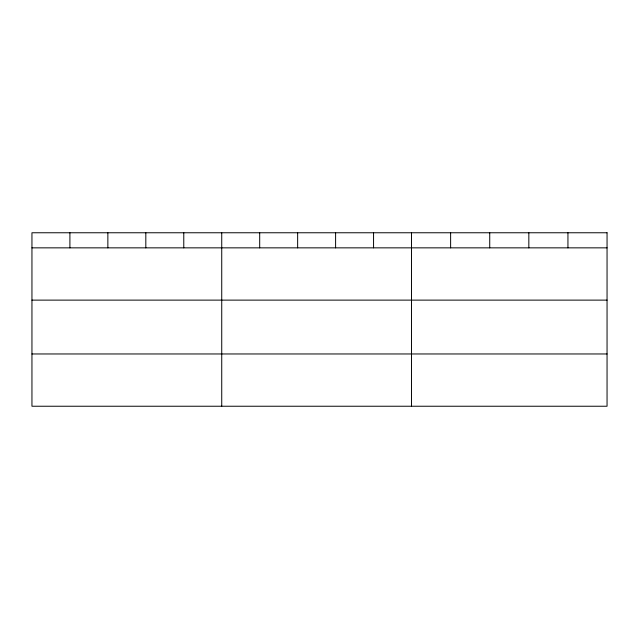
<?xml version="1.0" encoding="UTF-8"?>
<svg xmlns="http://www.w3.org/2000/svg" width="639" height="639" viewBox="0 0 639 639"><rect width="100%" height="100%" fill="white"/><g stroke="black" fill="none" stroke-linecap="round" stroke-linejoin="round"><path stroke-width="0.96" d="M31.95 247.852L607.05 247.852M31.95 300.122L607.05 300.122M31.95 353.966L607.05 353.966M567.943 232.764L567.943 247.852M528.836 232.764L528.836 247.852M489.73 232.764L489.73 247.852M450.623 232.764L450.623 247.852M411.516 232.764L411.516 406.236M373.559 232.764L373.559 247.852M335.603 232.764L335.603 247.852M297.646 232.764L297.646 247.852M259.69 232.764L259.69 247.852M221.733 232.764L221.733 406.236M183.776 232.764L183.776 247.852M145.82 232.764L145.82 247.852M107.863 232.764L107.863 247.852M69.907 232.764L69.907 247.852M607.05 232.764L31.95 232.764L31.95 406.236L607.05 406.236L607.05 232.764"/></g></svg>
